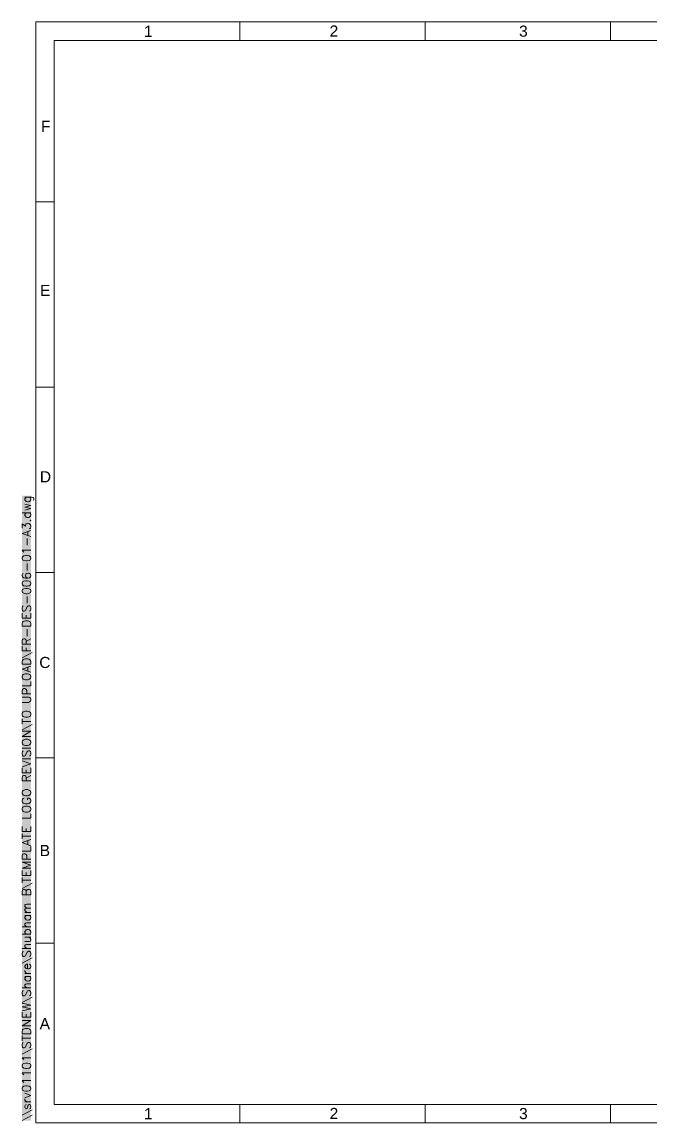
# Model space of a CAD drawing. Extents: x -510 to -96, y 839 to 1136.
# Drawn here: x -509.6 to -340.1, y 839 to 1136 of the extents above; entities that cross this region are included whole.
import ezdxf

# ---------------------------------------------------------------- set-up
doc = ezdxf.new("R2010")
doc.units = 0
doc.header["$LTSCALE"] = 10
doc.header["$MEASUREMENT"] = 0
doc.layers.get('0').update_dxf_attribs({"linetype": 'CONTINUOUS'})
for name, color, linetype in [('P5', 2, 'CONTINUOUS'), ('P7', 1, 'CONTINUOUS'), ('TXT', 4, 'CONTINUOUS')]:
    doc.layers.add(name, color=color, linetype=linetype)
doc.styles.get("Standard").update_dxf_attribs({"font": 'ROMANS.SHX'})

# ---------------------------------------------------------------- blocks, each defined once
blk = doc.blocks.new('A3')
at = {"layer": 'P5', "lineweight": 0, "ltscale": 8}
for p, q in [((-178.38, 1217.54), (-178.38, 1222.54)), ((-128.38, 1217.54), (-128.38, 1222.54)), ((-78.38, 1217.54), (-78.38, 1222.54)), ((-228.38, 1217.54), (171.62, 1217.54)), ((-228.38, 930.54), (-228.38, 1217.54)), ((-228.38, 1174.04), (-233.38, 1174.04)), ((-228.38, 1124.04), (-233.38, 1124.04)), ((-228.38, 1074.04), (-233.38, 1074.04)), ((-228.38, 1024.04), (-233.38, 1024.04)), ((-228.38, 974.04), (-233.38, 974.04)), ((171.62, 930.54), (-228.38, 930.54)), ((-178.38, 925.54), (-178.38, 930.54)), ((-128.38, 925.54), (-128.38, 930.54)), ((-78.38, 925.54), (-78.38, 930.54))]:
    blk.add_line(p, q, dxfattribs=at)
at = {"layer": 'P7', "lineweight": 0, "ltscale": 8}
for p, q in [((-233.38, 1222.54), (176.62, 1222.54)), ((-233.38, 925.54), (-233.38, 1222.54)), ((176.62, 925.54), (-233.38, 925.54))]:
    blk.add_line(p, q, dxfattribs=at)
at = {"layer": 'P5', "lineweight": 0, "ltscale": 8, "char_height": 3, "attachment_point": 7}
for s, insert, width in [('{\\fArial|b0||i0||c0|p34;\\C7;\\H3.;\\W1.;1}', (-204.21, 1218.53), 2.3478), ('{\\fArial|b0||i0||c0|p34;\\C7;\\H3.;\\W1.;2}', (-154.15, 1218.6), 2.3478), ('{\\fArial|b0||i0||c0|p34;\\C7;\\H3.;\\W1.;3}', (-103.08, 1218.53), 2.3478), ('{\\fArial|b0||i0||c0|p34;\\C7;\\H3.;\\W1.;F}', (-231.98, 1192.89), 2.5435), ('{\\fArial|b0||i0||c0|p34;\\C7;\\H3.;\\W1.;E}', (-232.22, 1148.62), 2.8044), ('{\\fArial|b0||i0||c0|p34;\\C7;\\H3.;\\W1.;D}', (-232.27, 1098.35), 3), ('{\\fArial|b0||i0||c0|p34;\\C7;\\H3.;\\W1.;C}', (-232.43, 1048.22), 3), ('{\\fArial|b0||i0||c0|p34;\\C7;\\H3.;\\W1.;B}', (-232.31, 997.53), 2.8044), ('{\\fArial|b0||i0||c0|p34;\\C7;\\H3.;\\W1.;A}', (-232.33, 950.83), 2.8044), ('{\\fArial|b0||i0||c0|p34;\\C7;\\H3.;\\W1.;2}', (-154.15, 926.6), 2.3478), ('{\\fArial|b0||i0||c0|p34;\\C7;\\H3.;\\W1.;3}', (-103.08, 926.53), 2.3478), ('{\\fArial|b0||i0||c0|p34;\\C7;\\H3.;\\W1.;1}', (-204.21, 926.53), 2.3478)]:
    blk.add_mtext(s, dxfattribs=dict(at, insert=insert, width=width))
at = {"layer": 'TXT', "insert": (-233.88, 926.17), "char_height": 2.4, "attachment_point": 7, "rotation": 90, "bg_fill": 1, "box_fill_scale": 1, "bg_fill_color": 7, "bg_fill_transparency": 0}
blk.add_mtext('\\\\\\\\srv01101\\\\STDNEW\\\\Share\\\\Shubham B\\\\TEMPLATE LOGO REVISION\\\\TO UPLOAD\\\\FR-DES-006-01-A3.dwg', dxfattribs=at)

msp = doc.modelspace()

# ---------------------------------------------------------------- block references
at = {"linetype": 'Continuous', "lineweight": 0}
msp.add_blockref('A3', (-272.55, -86.49), dxfattribs=at)

doc.saveas('drawing.dxf')
